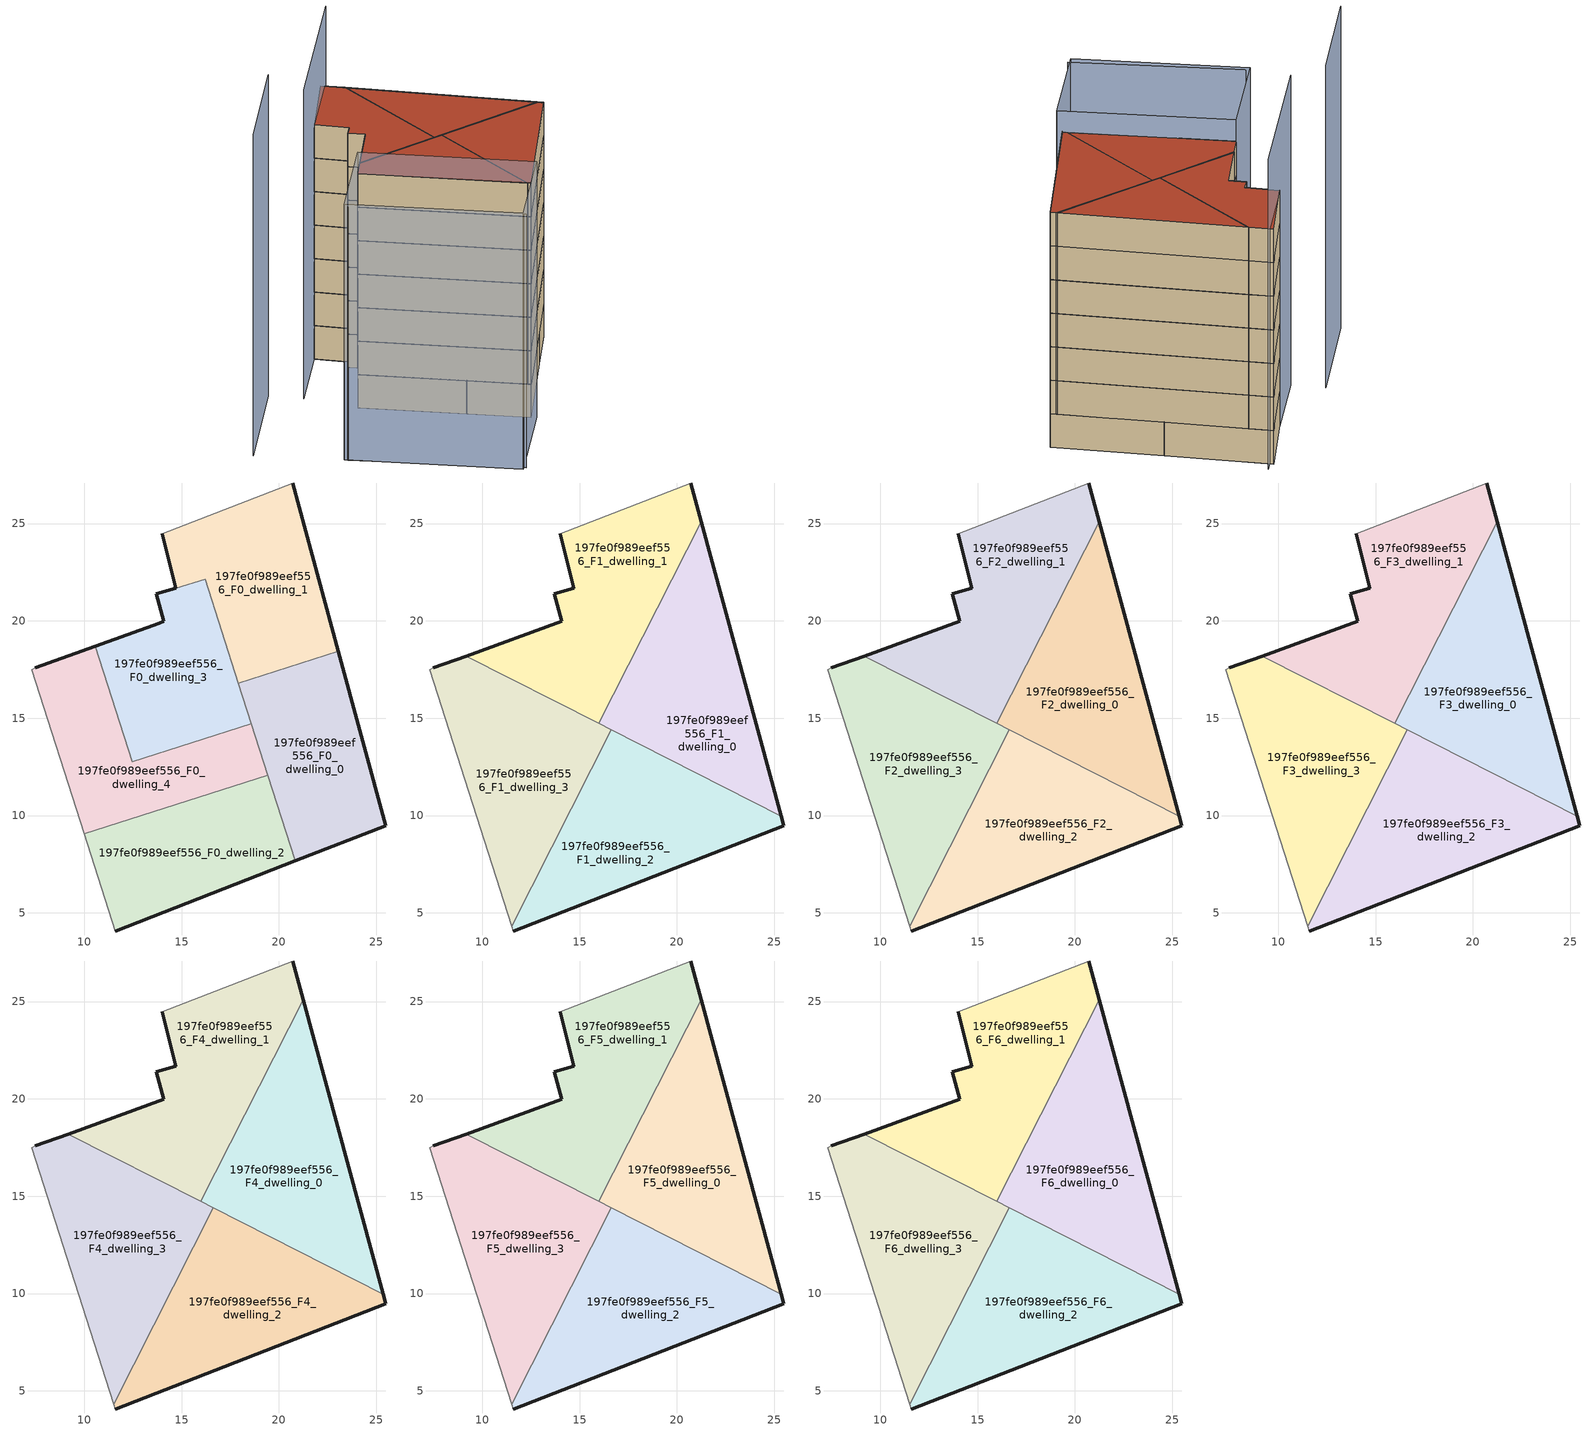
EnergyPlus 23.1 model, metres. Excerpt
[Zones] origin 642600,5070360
197fe0f989eef556_F0_dwelling_0
 floor ground (EU_floor_Construction): 25.5,9.47 23.05,18.45 17.92,16.8 20.85,7.66 z0
 wall outside (EU_wall_Construction): 23.05,18.45 25.5,9.47 20.85,7.66 z0:3
 wall to 197fe0f989eef556_F0_dwelling_1 (EU_wall_Construction): 17.92,16.8 23.05,18.45 z0:3
 wall to 197fe0f989eef556_F0_dwelling_2 (EU_wall_Construction): 20.85,7.66 19.43,12.08 z0:3
 wall to 197fe0f989eef556_F0_dwelling_4 (EU_wall_Construction): 19.43,12.08 18.59,14.72 z0:3
 wall to 197fe0f989eef556_F0_dwelling_3 (EU_wall_Construction): 18.59,14.72 17.92,16.8 z0:3
197fe0f989eef556_F0_dwelling_1
 floor ground (EU_floor_Construction): 23.05,18.45 20.7,27.08 13.99,24.48 14.69,21.68 16.21,22.13 17.92,16.8 z0
 wall outside (EU_wall_Construction): 14.69,21.68 13.99,24.48 / 20.7,27.08 23.05,18.45 z0:3
 wall to 197fe0f989eef556_F0_dwelling_3 (EU_wall_Construction): 17.92,16.8 16.21,22.13 14.69,21.68 z0:3
 wall adiabatic (EU_wall_Construction): 13.99,24.48 20.7,27.08 z0:3
197fe0f989eef556_F0_dwelling_2
 floor ground (EU_floor_Construction): 20.85,7.66 19.43,12.08 9.99,9.05 11.59,4.07 z0
 wall outside (EU_wall_Construction): 20.85,7.66 11.59,4.07 z0:3
 wall adiabatic (EU_wall_Construction): 11.59,4.07 9.99,9.05 z0:3
 wall to 197fe0f989eef556_F0_dwelling_4 (EU_wall_Construction): 9.99,9.05 19.43,12.08 z0:3
197fe0f989eef556_F0_dwelling_3
 floor ground (EU_floor_Construction): 18.59,14.72 16.21,22.13 13.69,21.38 14.09,19.98 13.84,19.89 10.55,18.69 12.46,12.76 z0
 wall outside (EU_wall_Construction): 10.55,18.69 13.84,19.89 14.09,19.98 13.69,21.38 14.69,21.68 z0:3
 wall to 197fe0f989eef556_F0_dwelling_4 (EU_wall_Construction): 18.59,14.72 12.46,12.76 10.55,18.69 z0:3
 ceiling adiabatic (EU_roof_Construction): 16.63,14.4 16.44,14.03 12.46,12.76 11.02,17.25 z3
197fe0f989eef556_F0_dwelling_4
 floor ground (EU_floor_Construction): 19.43,12.08 18.59,14.72 12.46,12.76 10.55,18.69 7.49,17.58 7.29,17.48 9.99,9.05 z0
 wall outside (EU_wall_Construction): 7.49,17.58 10.55,18.69 z0:3
 wall adiabatic (EU_wall_Construction): 9.99,9.05 7.29,17.48 7.49,17.58 z0:3
197fe0f989eef556_F1_dwelling_0
 floor to 197fe0f989eef556_F0_dwelling_0 (EU_floor_Construction): 25.36,9.97 23.05,18.45 17.92,16.8 19.09,13.15 z3
 floor to 197fe0f989eef556_F0_dwelling_1 (EU_floor_Construction): 23.05,18.45 21.24,25.1 17.57,17.88 17.92,16.8 z3
 floor to 197fe0f989eef556_F0_dwelling_3 (EU_floor_Construction): 18.59,14.72 17.57,17.88 15.98,14.73 17,14.21 z3
 floor to 197fe0f989eef556_F0_dwelling_4 (EU_floor_Construction): 19.09,13.15 18.59,14.72 17,14.21 z3
 wall outside (EU_wall_Construction): 21.24,25.1 25.36,9.97 z3:6
 wall to 197fe0f989eef556_F1_dwelling_1 (EU_wall_Construction): 15.98,14.73 21.24,25.1 z3:6
 wall to 197fe0f989eef556_F1_dwelling_2 (EU_wall_Construction): 25.36,9.97 16.63,14.4 z3:6
 wall to 197fe0f989eef556_F1_dwelling_3 (EU_wall_Construction): 16.63,14.4 15.98,14.73 z3:6
197fe0f989eef556_F1_dwelling_1
 floor to 197fe0f989eef556_F0_dwelling_1 (EU_floor_Construction): 17.57,17.88 21.24,25.1 20.7,27.08 13.99,24.48 14.69,21.68 16.21,22.13 z3
 floor to 197fe0f989eef556_F0_dwelling_3 (EU_floor_Construction): 15.98,14.73 17.57,17.88 16.21,22.13 13.69,21.38 14.09,19.98 10.55,18.69 11.02,17.25 z3
 floor to 197fe0f989eef556_F0_dwelling_4 (EU_floor_Construction): 11.02,17.25 10.55,18.69 9.17,18.19 z3
 wall outside (EU_wall_Construction): 20.7,27.08 21.24,25.1 / 9.17,18.19 14.09,19.98 13.69,21.38 14.69,21.68 13.99,24.48 z3:6
 wall adiabatic (EU_wall_Construction): 13.99,24.48 20.7,27.08 z3:6
 wall to 197fe0f989eef556_F1_dwelling_3 (EU_wall_Construction): 15.98,14.73 9.17,18.19 z3:6
197fe0f989eef556_F1_dwelling_2
 floor to 197fe0f989eef556_F0_dwelling_2 (EU_floor_Construction): 20.85,7.66 19.43,12.08 14.67,10.55 11.51,4.32 11.59,4.07 z3
 floor to 197fe0f989eef556_F0_dwelling_0 (EU_floor_Construction): 25.5,9.47 25.36,9.97 19.09,13.15 20.85,7.66 z3
 floor to 197fe0f989eef556_F0_dwelling_4 (EU_floor_Construction): 19.43,12.08 19.09,13.15 17,14.21 16.44,14.03 14.67,10.55 z3
 floor to 197fe0f989eef556_F0_dwelling_3 (EU_floor_Construction): 17,14.21 16.63,14.4 16.44,14.03 z3
 wall outside (EU_wall_Construction): 25.36,9.97 25.5,9.47 11.59,4.07 z3:6
 wall adiabatic (EU_wall_Construction): 11.59,4.07 11.51,4.32 z3:6
 wall to 197fe0f989eef556_F1_dwelling_3 (EU_wall_Construction): 11.51,4.32 16.63,14.4 z3:6
197fe0f989eef556_F1_dwelling_3
 floor to 197fe0f989eef556_F0_dwelling_3 (EU_floor_Construction): 16.44,14.03 16.63,14.4 11.02,17.25 12.46,12.76 z3
 floor to 197fe0f989eef556_F0_dwelling_4 (EU_floor_Construction): 14.67,10.55 16.44,14.03 12.46,12.76 11.02,17.25 9.17,18.19 7.49,17.58 7.29,17.48 9.99,9.05 z3
 floor to 197fe0f989eef556_F0_dwelling_2 (EU_floor_Construction): 11.51,4.32 14.67,10.55 9.99,9.05 z3
 wall outside (EU_wall_Construction): 7.49,17.58 9.17,18.19 z3:6
 wall adiabatic (EU_wall_Construction): 11.51,4.32 7.29,17.48 7.49,17.58 z3:6
197fe0f989eef556_F2_dwelling_0
 floor to 197fe0f989eef556_F1_dwelling_0 (EU_floor_Construction): 25.36,9.97 21.24,25.1 15.98,14.73 z6
 wall outside (EU_wall_Construction): 21.24,25.1 25.36,9.97 z6:9
 wall to 197fe0f989eef556_F2_dwelling_1 (EU_wall_Construction): 15.98,14.73 21.24,25.1 z6:9
 wall to 197fe0f989eef556_F2_dwelling_2 (EU_wall_Construction): 25.36,9.97 16.63,14.4 z6:9
 wall to 197fe0f989eef556_F2_dwelling_3 (EU_wall_Construction): 16.63,14.4 15.98,14.73 z6:9
197fe0f989eef556_F2_dwelling_1
 floor to 197fe0f989eef556_F1_dwelling_1 (EU_floor_Construction): 15.98,14.73 21.24,25.1 20.7,27.08 13.99,24.48 14.69,21.68 13.69,21.38 14.09,19.98 9.17,18.19 z6
 wall outside (EU_wall_Construction): 20.7,27.08 21.24,25.1 / 9.17,18.19 14.09,19.98 13.69,21.38 14.69,21.68 13.99,24.48 z6:9
 wall adiabatic (EU_wall_Construction): 13.99,24.48 20.7,27.08 z6:9
 wall to 197fe0f989eef556_F2_dwelling_3 (EU_wall_Construction): 15.98,14.73 9.17,18.19 z6:9
197fe0f989eef556_F2_dwelling_2
 floor to 197fe0f989eef556_F1_dwelling_2 (EU_floor_Construction): 25.5,9.47 25.36,9.97 16.63,14.4 11.51,4.32 11.59,4.07 z6
 wall outside (EU_wall_Construction): 25.36,9.97 25.5,9.47 11.59,4.07 z6:9
 wall adiabatic (EU_wall_Construction): 11.59,4.07 11.51,4.32 z6:9
 wall to 197fe0f989eef556_F2_dwelling_3 (EU_wall_Construction): 11.51,4.32 16.63,14.4 z6:9
197fe0f989eef556_F2_dwelling_3
 floor to 197fe0f989eef556_F1_dwelling_3 (EU_floor_Construction): 11.51,4.32 16.63,14.4 9.17,18.19 7.49,17.58 7.29,17.48 z6
 wall outside (EU_wall_Construction): 7.49,17.58 9.17,18.19 z6:9
 wall adiabatic (EU_wall_Construction): 11.51,4.32 7.29,17.48 7.49,17.58 z6:9
197fe0f989eef556_F3_dwelling_0
 floor to 197fe0f989eef556_F2_dwelling_0 (EU_floor_Construction): 25.36,9.97 21.24,25.1 15.98,14.73 z9
 wall outside (EU_wall_Construction): 21.24,25.1 25.36,9.97 z9:12
 wall to 197fe0f989eef556_F3_dwelling_1 (EU_wall_Construction): 15.98,14.73 21.24,25.1 z9:12
 wall to 197fe0f989eef556_F3_dwelling_2 (EU_wall_Construction): 25.36,9.97 16.63,14.4 z9:12
 wall to 197fe0f989eef556_F3_dwelling_3 (EU_wall_Construction): 16.63,14.4 15.98,14.73 z9:12
197fe0f989eef556_F3_dwelling_1
 floor to 197fe0f989eef556_F2_dwelling_1 (EU_floor_Construction): 15.98,14.73 21.24,25.1 20.7,27.08 13.99,24.48 14.69,21.68 13.69,21.38 14.09,19.98 9.17,18.19 z9
 wall outside (EU_wall_Construction): 20.7,27.08 21.24,25.1 / 9.17,18.19 14.09,19.98 13.69,21.38 14.69,21.68 13.99,24.48 z9:12
 wall adiabatic (EU_wall_Construction): 13.99,24.48 20.7,27.08 z9:12
 wall to 197fe0f989eef556_F3_dwelling_3 (EU_wall_Construction): 15.98,14.73 9.17,18.19 z9:12
197fe0f989eef556_F3_dwelling_2
 floor to 197fe0f989eef556_F2_dwelling_2 (EU_floor_Construction): 25.5,9.47 25.36,9.97 16.63,14.4 11.51,4.32 11.59,4.07 z9
 wall outside (EU_wall_Construction): 25.36,9.97 25.5,9.47 11.59,4.07 z9:12
 wall adiabatic (EU_wall_Construction): 11.59,4.07 11.51,4.32 z9:12
 wall to 197fe0f989eef556_F3_dwelling_3 (EU_wall_Construction): 11.51,4.32 16.63,14.4 z9:12
197fe0f989eef556_F3_dwelling_3
 floor to 197fe0f989eef556_F2_dwelling_3 (EU_floor_Construction): 11.51,4.32 16.63,14.4 9.17,18.19 7.49,17.58 7.29,17.48 z9
 wall outside (EU_wall_Construction): 7.49,17.58 9.17,18.19 z9:12
 wall adiabatic (EU_wall_Construction): 11.51,4.32 7.29,17.48 7.49,17.58 z9:12
197fe0f989eef556_F4_dwelling_0
 floor to 197fe0f989eef556_F3_dwelling_0 (EU_floor_Construction): 25.36,9.97 21.24,25.1 15.98,14.73 z12
 wall outside (EU_wall_Construction): 21.24,25.1 25.36,9.97 z12:15
 wall to 197fe0f989eef556_F4_dwelling_1 (EU_wall_Construction): 15.98,14.73 21.24,25.1 z12:15
 wall to 197fe0f989eef556_F4_dwelling_2 (EU_wall_Construction): 25.36,9.97 16.63,14.4 z12:15
 wall to 197fe0f989eef556_F4_dwelling_3 (EU_wall_Construction): 16.63,14.4 15.98,14.73 z12:15
197fe0f989eef556_F4_dwelling_1
 floor to 197fe0f989eef556_F3_dwelling_1 (EU_floor_Construction): 15.98,14.73 21.24,25.1 20.7,27.08 13.99,24.48 14.69,21.68 13.69,21.38 14.09,19.98 9.17,18.19 z12
 wall outside (EU_wall_Construction): 20.7,27.08 21.24,25.1 / 9.17,18.19 14.09,19.98 13.69,21.38 14.69,21.68 13.99,24.48 z12:15
 wall adiabatic (EU_wall_Construction): 13.99,24.48 20.7,27.08 z12:15
 wall to 197fe0f989eef556_F4_dwelling_3 (EU_wall_Construction): 15.98,14.73 9.17,18.19 z12:15
197fe0f989eef556_F4_dwelling_2
 floor to 197fe0f989eef556_F3_dwelling_2 (EU_floor_Construction): 25.5,9.47 25.36,9.97 16.63,14.4 11.51,4.32 11.59,4.07 z12
 wall outside (EU_wall_Construction): 25.36,9.97 25.5,9.47 11.59,4.07 z12:15
 wall adiabatic (EU_wall_Construction): 11.59,4.07 11.51,4.32 z12:15
 wall to 197fe0f989eef556_F4_dwelling_3 (EU_wall_Construction): 11.51,4.32 16.63,14.4 z12:15
197fe0f989eef556_F4_dwelling_3
 floor to 197fe0f989eef556_F3_dwelling_3 (EU_floor_Construction): 11.51,4.32 16.63,14.4 9.17,18.19 7.49,17.58 7.29,17.48 z12
 wall outside (EU_wall_Construction): 7.49,17.58 9.17,18.19 z12:15
 wall adiabatic (EU_wall_Construction): 11.51,4.32 7.29,17.48 7.49,17.58 z12:15
197fe0f989eef556_F5_dwelling_0
 floor to 197fe0f989eef556_F4_dwelling_0 (EU_floor_Construction): 25.36,9.97 21.24,25.1 15.98,14.73 z15
 wall outside (EU_wall_Construction): 21.24,25.1 25.36,9.97 z15:18
 wall to 197fe0f989eef556_F5_dwelling_1 (EU_wall_Construction): 15.98,14.73 21.24,25.1 z15:18
 wall to 197fe0f989eef556_F5_dwelling_2 (EU_wall_Construction): 25.36,9.97 16.63,14.4 z15:18
 wall to 197fe0f989eef556_F5_dwelling_3 (EU_wall_Construction): 16.63,14.4 15.98,14.73 z15:18
197fe0f989eef556_F5_dwelling_1
 floor to 197fe0f989eef556_F4_dwelling_1 (EU_floor_Construction): 15.98,14.73 21.24,25.1 20.7,27.08 13.99,24.48 14.69,21.68 13.69,21.38 14.09,19.98 9.17,18.19 z15
 wall outside (EU_wall_Construction): 20.7,27.08 21.24,25.1 / 9.17,18.19 14.09,19.98 13.69,21.38 14.69,21.68 13.99,24.48 z15:18
 wall adiabatic (EU_wall_Construction): 13.99,24.48 20.7,27.08 z15:18
 wall to 197fe0f989eef556_F5_dwelling_3 (EU_wall_Construction): 15.98,14.73 9.17,18.19 z15:18
197fe0f989eef556_F5_dwelling_2
 floor to 197fe0f989eef556_F4_dwelling_2 (EU_floor_Construction): 25.5,9.47 25.36,9.97 16.63,14.4 11.51,4.32 11.59,4.07 z15
 wall outside (EU_wall_Construction): 25.36,9.97 25.5,9.47 11.59,4.07 z15:18
 wall adiabatic (EU_wall_Construction): 11.59,4.07 11.51,4.32 z15:18
 wall to 197fe0f989eef556_F5_dwelling_3 (EU_wall_Construction): 11.51,4.32 16.63,14.4 z15:18
197fe0f989eef556_F5_dwelling_3
 floor to 197fe0f989eef556_F4_dwelling_3 (EU_floor_Construction): 11.51,4.32 16.63,14.4 9.17,18.19 7.49,17.58 7.29,17.48 z15
 wall outside (EU_wall_Construction): 7.49,17.58 9.17,18.19 z15:18
 wall adiabatic (EU_wall_Construction): 11.51,4.32 7.29,17.48 7.49,17.58 z15:18
197fe0f989eef556_F6_dwelling_0
 floor to 197fe0f989eef556_F5_dwelling_0 (EU_floor_Construction): 25.36,9.97 21.24,25.1 15.98,14.73 z18
 wall outside (EU_wall_Construction): 21.24,25.1 25.36,9.97 z18:21
 wall to 197fe0f989eef556_F6_dwelling_1 (EU_wall_Construction): 15.98,14.73 21.24,25.1 z18:21
 wall to 197fe0f989eef556_F6_dwelling_2 (EU_wall_Construction): 25.36,9.97 16.63,14.4 z18:21
 wall to 197fe0f989eef556_F6_dwelling_3 (EU_wall_Construction): 16.63,14.4 15.98,14.73 z18:21
 roof outside (EU_roof_Construction): 21.24,25.1 25.36,9.97 15.98,14.73 z21
197fe0f989eef556_F6_dwelling_1
 floor to 197fe0f989eef556_F5_dwelling_1 (EU_floor_Construction): 15.98,14.73 21.24,25.1 20.7,27.08 13.99,24.48 14.69,21.68 13.69,21.38 14.09,19.98 9.17,18.19 z18
 wall outside (EU_wall_Construction): 20.7,27.08 21.24,25.1 / 9.17,18.19 14.09,19.98 13.69,21.38 14.69,21.68 13.99,24.48 z18:21
 wall adiabatic (EU_wall_Construction): 13.99,24.48 20.7,27.08 z18:21
 wall to 197fe0f989eef556_F6_dwelling_3 (EU_wall_Construction): 15.98,14.73 9.17,18.19 z18:21
 roof outside (EU_roof_Construction): 20.7,27.08 21.24,25.1 15.98,14.73 9.17,18.19 14.09,19.98 13.69,21.38 14.69,21.68 13.99,24.48 z21
197fe0f989eef556_F6_dwelling_2
 floor to 197fe0f989eef556_F5_dwelling_2 (EU_floor_Construction): 25.5,9.47 25.36,9.97 16.63,14.4 11.51,4.32 11.59,4.07 z18
 wall outside (EU_wall_Construction): 25.36,9.97 25.5,9.47 11.59,4.07 z18:21
 wall adiabatic (EU_wall_Construction): 11.59,4.07 11.51,4.32 z18:21
 wall to 197fe0f989eef556_F6_dwelling_3 (EU_wall_Construction): 11.51,4.32 16.63,14.4 z18:21
 roof outside (EU_roof_Construction): 25.36,9.97 25.5,9.47 11.59,4.07 11.51,4.32 16.63,14.4 z21
197fe0f989eef556_F6_dwelling_3
 floor to 197fe0f989eef556_F5_dwelling_3 (EU_floor_Construction): 11.51,4.32 16.63,14.4 9.17,18.19 7.49,17.58 7.29,17.48 z18
 wall outside (EU_wall_Construction): 7.49,17.58 9.17,18.19 z18:21
 wall adiabatic (EU_wall_Construction): 11.51,4.32 7.29,17.48 7.49,17.58 z18:21
 roof outside (EU_roof_Construction): 16.63,14.4 11.51,4.32 7.29,17.48 7.49,17.58 9.17,18.19 z21
shading: -1.72,14.18 3.06,0.55 z0:22.7; 2.78,0.67 -1.81,14.45 / -1.81,14.45 7.29,17.48 / 7.29,17.48 11.88,3.7 / 11.88,3.7 2.78,0.67 z0:22.9; 6.18,24.92 -4.22,21.38 z0:28.8; 21.68,27.04 7,22.15 z0:27.7
[Building]
EU S2 Campaign: North Axis=0; Terrain=City; Solar Distribution=FullExterior
[Site:Location]
Lyon-Bron: Latitude=45.75; Longitude=5; Time Zone=1; Elevation=198
[SizingPeriod:WeatherFileDays]
AnnualSizingPeriod: Begin Month=1; Begin Day of Month=1; End Month=12; End Day of Month=31; Day of Week for Start Day=Monday; Use Weather File Daylight Saving Period=No; Use Weather File Rain and Snow Indicators=No
[MATERIAL]
EU_InternalMass_Material: Roughness=MediumRough; Thickness=0.1; Conductivity=1; Density=1800; Specific Heat=900; Thermal Absorptance=0.9; Solar Absorptance=0.7; Visible Absorptance=0.7
[MATERIAL:NOMASS] Roughness=MediumRough; Thermal Absorptance=0.9; Solar Absorptance=0.7; Visible Absorptance=0.7
Name | Thermal Resistance
EU_wall_NoMass | 0.776494
EU_roof_NoMass | 0.486893
EU_floor_NoMass | 0.421597
[CONSTRUCTION]
EU_wall_Construction: EU_wall_NoMass
EU_roof_Construction: EU_roof_NoMass
EU_floor_Construction: EU_floor_NoMass
EU_InternalMass_Construction: EU_InternalMass_Material
[ZONE] Type=1; Multiplier=1; Ceiling Height=autocalculate; Floor Area=autocalculate; Part of Total Floor Area=Yes
Name | Volume
197fe0f989eef556_F0_dwelling_0 | 146.872
197fe0f989eef556_F1_dwelling_0; 197fe0f989eef556_F2_dwelling_0; 197fe0f989eef556_F3_dwelling_0; 197fe0f989eef556_F4_dwelling_0; 197fe0f989eef556_F5_dwelling_0; 197fe0f989eef556_F6_dwelling_0 | 183.584
197fe0f989eef556_F0_dwelling_1 | 159.989
197fe0f989eef556_F1_dwelling_1; 197fe0f989eef556_F2_dwelling_1; 197fe0f989eef556_F3_dwelling_1; 197fe0f989eef556_F4_dwelling_1; 197fe0f989eef556_F5_dwelling_1; 197fe0f989eef556_F6_dwelling_1 | 183.571
197fe0f989eef556_F0_dwelling_2; 197fe0f989eef556_F0_dwelling_4 | 146.865
197fe0f989eef556_F1_dwelling_2; 197fe0f989eef556_F2_dwelling_2; 197fe0f989eef556_F3_dwelling_2; 197fe0f989eef556_F4_dwelling_2; 197fe0f989eef556_F5_dwelling_2; 197fe0f989eef556_F6_dwelling_2 | 183.598
197fe0f989eef556_F0_dwelling_3 | 133.753
197fe0f989eef556_F1_dwelling_3; 197fe0f989eef556_F2_dwelling_3; 197fe0f989eef556_F3_dwelling_3; 197fe0f989eef556_F4_dwelling_3; 197fe0f989eef556_F5_dwelling_3; 197fe0f989eef556_F6_dwelling_3 | 183.59
[INTERNALMASS] Construction=EU_InternalMass_Construction
Name | Zone or ZoneList | Surface Area
197fe0f989eef556_F0_dwelling_0_EU_InternalMass | 197fe0f989eef556_F0_dwelling_0 | 48.9583
197fe0f989eef556_F0_dwelling_1_EU_InternalMass | 197fe0f989eef556_F0_dwelling_1 | 53.3279
197fe0f989eef556_F0_dwelling_2_EU_InternalMass | 197fe0f989eef556_F0_dwelling_2 | 48.9552
197fe0f989eef556_F0_dwelling_3_EU_InternalMass | 197fe0f989eef556_F0_dwelling_3 | 44.5857
197fe0f989eef556_F0_dwelling_4_EU_InternalMass | 197fe0f989eef556_F0_dwelling_4 | 48.955
197fe0f989eef556_F1_dwelling_0_EU_InternalMass | 197fe0f989eef556_F1_dwelling_0 | 61.1949
197fe0f989eef556_F1_dwelling_1_EU_InternalMass | 197fe0f989eef556_F1_dwelling_1 | 61.1907
197fe0f989eef556_F1_dwelling_2_EU_InternalMass | 197fe0f989eef556_F1_dwelling_2 | 61.1996
197fe0f989eef556_F1_dwelling_3_EU_InternalMass | 197fe0f989eef556_F1_dwelling_3 | 61.1962
197fe0f989eef556_F2_dwelling_0_EU_InternalMass | 197fe0f989eef556_F2_dwelling_0 | 61.1949
197fe0f989eef556_F2_dwelling_1_EU_InternalMass | 197fe0f989eef556_F2_dwelling_1 | 61.1907
197fe0f989eef556_F2_dwelling_2_EU_InternalMass | 197fe0f989eef556_F2_dwelling_2 | 61.1996
197fe0f989eef556_F2_dwelling_3_EU_InternalMass | 197fe0f989eef556_F2_dwelling_3 | 61.1962
197fe0f989eef556_F3_dwelling_0_EU_InternalMass | 197fe0f989eef556_F3_dwelling_0 | 61.1949
197fe0f989eef556_F3_dwelling_1_EU_InternalMass | 197fe0f989eef556_F3_dwelling_1 | 61.1907
197fe0f989eef556_F3_dwelling_2_EU_InternalMass | 197fe0f989eef556_F3_dwelling_2 | 61.1996
197fe0f989eef556_F3_dwelling_3_EU_InternalMass | 197fe0f989eef556_F3_dwelling_3 | 61.1962
197fe0f989eef556_F4_dwelling_0_EU_InternalMass | 197fe0f989eef556_F4_dwelling_0 | 61.1949
197fe0f989eef556_F4_dwelling_1_EU_InternalMass | 197fe0f989eef556_F4_dwelling_1 | 61.1907
197fe0f989eef556_F4_dwelling_2_EU_InternalMass | 197fe0f989eef556_F4_dwelling_2 | 61.1996
197fe0f989eef556_F4_dwelling_3_EU_InternalMass | 197fe0f989eef556_F4_dwelling_3 | 61.1962
197fe0f989eef556_F5_dwelling_0_EU_InternalMass | 197fe0f989eef556_F5_dwelling_0 | 61.1949
197fe0f989eef556_F5_dwelling_1_EU_InternalMass | 197fe0f989eef556_F5_dwelling_1 | 61.1907
197fe0f989eef556_F5_dwelling_2_EU_InternalMass | 197fe0f989eef556_F5_dwelling_2 | 61.1996
197fe0f989eef556_F5_dwelling_3_EU_InternalMass | 197fe0f989eef556_F5_dwelling_3 | 61.1962
197fe0f989eef556_F6_dwelling_0_EU_InternalMass | 197fe0f989eef556_F6_dwelling_0 | 61.1949
197fe0f989eef556_F6_dwelling_1_EU_InternalMass | 197fe0f989eef556_F6_dwelling_1 | 61.1907
197fe0f989eef556_F6_dwelling_2_EU_InternalMass | 197fe0f989eef556_F6_dwelling_2 | 61.1996
197fe0f989eef556_F6_dwelling_3_EU_InternalMass | 197fe0f989eef556_F6_dwelling_3 | 61.1962
[OTHEREQUIPMENT] Fuel Type=Electricity; Design Level Calculation Method=Watts/Area; Power per Zone Floor Area=1; Fraction Latent=0; Fraction Radiant=0; Fraction Lost=0; Carbon Dioxide Generation Rate=0; EndUse Subcategory=EU_Step8_InternalGains
Name | Zone or ZoneList or Space or SpaceList | Schedule
EU_Step8_InternalGain_197fe0f989eef556_F0_dwelling_0_f000 | 197fe0f989eef556_F0_dwelling_0 | EU_Step8_GainSchedule_197fe0f989eef556_F0_dwelling_0_f000
EU_Step8_InternalGain_197fe0f989eef556_F0_dwelling_1_f000 | 197fe0f989eef556_F0_dwelling_1 | EU_Step8_GainSchedule_197fe0f989eef556_F0_dwelling_1_f000
EU_Step8_InternalGain_197fe0f989eef556_F0_dwelling_2_f000 | 197fe0f989eef556_F0_dwelling_2 | EU_Step8_GainSchedule_197fe0f989eef556_F0_dwelling_2_f000
EU_Step8_InternalGain_197fe0f989eef556_F0_dwelling_3_f000 | 197fe0f989eef556_F0_dwelling_3 | EU_Step8_GainSchedule_197fe0f989eef556_F0_dwelling_3_f000
EU_Step8_InternalGain_197fe0f989eef556_F0_dwelling_4_f000 | 197fe0f989eef556_F0_dwelling_4 | EU_Step8_GainSchedule_197fe0f989eef556_F0_dwelling_4_f000
EU_Step8_InternalGain_197fe0f989eef556_F1_dwelling_0_f000 | 197fe0f989eef556_F1_dwelling_0 | EU_Step8_GainSchedule_197fe0f989eef556_F1_dwelling_0_f000
EU_Step8_InternalGain_197fe0f989eef556_F1_dwelling_1_f000 | 197fe0f989eef556_F1_dwelling_1 | EU_Step8_GainSchedule_197fe0f989eef556_F1_dwelling_1_f000
EU_Step8_InternalGain_197fe0f989eef556_F1_dwelling_2_f000 | 197fe0f989eef556_F1_dwelling_2 | EU_Step8_GainSchedule_197fe0f989eef556_F1_dwelling_2_f000
EU_Step8_InternalGain_197fe0f989eef556_F1_dwelling_3_f000 | 197fe0f989eef556_F1_dwelling_3 | EU_Step8_GainSchedule_197fe0f989eef556_F1_dwelling_3_f000
EU_Step8_InternalGain_197fe0f989eef556_F2_dwelling_0_f000 | 197fe0f989eef556_F2_dwelling_0 | EU_Step8_GainSchedule_197fe0f989eef556_F2_dwelling_0_f000
EU_Step8_InternalGain_197fe0f989eef556_F2_dwelling_1_f000 | 197fe0f989eef556_F2_dwelling_1 | EU_Step8_GainSchedule_197fe0f989eef556_F2_dwelling_1_f000
EU_Step8_InternalGain_197fe0f989eef556_F2_dwelling_2_f000 | 197fe0f989eef556_F2_dwelling_2 | EU_Step8_GainSchedule_197fe0f989eef556_F2_dwelling_2_f000
EU_Step8_InternalGain_197fe0f989eef556_F2_dwelling_3_f000 | 197fe0f989eef556_F2_dwelling_3 | EU_Step8_GainSchedule_197fe0f989eef556_F2_dwelling_3_f000
EU_Step8_InternalGain_197fe0f989eef556_F3_dwelling_0_f000 | 197fe0f989eef556_F3_dwelling_0 | EU_Step8_GainSchedule_197fe0f989eef556_F3_dwelling_0_f000
EU_Step8_InternalGain_197fe0f989eef556_F3_dwelling_1_f000 | 197fe0f989eef556_F3_dwelling_1 | EU_Step8_GainSchedule_197fe0f989eef556_F3_dwelling_1_f000
EU_Step8_InternalGain_197fe0f989eef556_F3_dwelling_2_f000 | 197fe0f989eef556_F3_dwelling_2 | EU_Step8_GainSchedule_197fe0f989eef556_F3_dwelling_2_f000
EU_Step8_InternalGain_197fe0f989eef556_F3_dwelling_3_f000 | 197fe0f989eef556_F3_dwelling_3 | EU_Step8_GainSchedule_197fe0f989eef556_F3_dwelling_3_f000
EU_Step8_InternalGain_197fe0f989eef556_F4_dwelling_0_f000 | 197fe0f989eef556_F4_dwelling_0 | EU_Step8_GainSchedule_197fe0f989eef556_F4_dwelling_0_f000
EU_Step8_InternalGain_197fe0f989eef556_F4_dwelling_1_f000 | 197fe0f989eef556_F4_dwelling_1 | EU_Step8_GainSchedule_197fe0f989eef556_F4_dwelling_1_f000
EU_Step8_InternalGain_197fe0f989eef556_F4_dwelling_2_f000 | 197fe0f989eef556_F4_dwelling_2 | EU_Step8_GainSchedule_197fe0f989eef556_F4_dwelling_2_f000
EU_Step8_InternalGain_197fe0f989eef556_F4_dwelling_3_f000 | 197fe0f989eef556_F4_dwelling_3 | EU_Step8_GainSchedule_197fe0f989eef556_F4_dwelling_3_f000
EU_Step8_InternalGain_197fe0f989eef556_F5_dwelling_0_f000 | 197fe0f989eef556_F5_dwelling_0 | EU_Step8_GainSchedule_197fe0f989eef556_F5_dwelling_0_f000
EU_Step8_InternalGain_197fe0f989eef556_F5_dwelling_1_f000 | 197fe0f989eef556_F5_dwelling_1 | EU_Step8_GainSchedule_197fe0f989eef556_F5_dwelling_1_f000
EU_Step8_InternalGain_197fe0f989eef556_F5_dwelling_2_f000 | 197fe0f989eef556_F5_dwelling_2 | EU_Step8_GainSchedule_197fe0f989eef556_F5_dwelling_2_f000
EU_Step8_InternalGain_197fe0f989eef556_F5_dwelling_3_f000 | 197fe0f989eef556_F5_dwelling_3 | EU_Step8_GainSchedule_197fe0f989eef556_F5_dwelling_3_f000
EU_Step8_InternalGain_197fe0f989eef556_F6_dwelling_0_f000 | 197fe0f989eef556_F6_dwelling_0 | EU_Step8_GainSchedule_197fe0f989eef556_F6_dwelling_0_f000
EU_Step8_InternalGain_197fe0f989eef556_F6_dwelling_1_f000 | 197fe0f989eef556_F6_dwelling_1 | EU_Step8_GainSchedule_197fe0f989eef556_F6_dwelling_1_f000
EU_Step8_InternalGain_197fe0f989eef556_F6_dwelling_2_f000 | 197fe0f989eef556_F6_dwelling_2 | EU_Step8_GainSchedule_197fe0f989eef556_F6_dwelling_2_f000
EU_Step8_InternalGain_197fe0f989eef556_F6_dwelling_3_f000 | 197fe0f989eef556_F6_dwelling_3 | EU_Step8_GainSchedule_197fe0f989eef556_F6_dwelling_3_f000
[ZONEVENTILATION:DESIGNFLOWRATE] Schedule=EU_AlwaysOn; Design Flow Rate Calculation Method=AirChanges/Hour; Air Changes per Hour=0.693814; Ventilation Type=Natural; Fan Pressure Rise=0; Fan Total Efficiency=1; Constant Term Coefficient=1; Temperature Term Coefficient=0; Velocity Term Coefficient=0; Velocity Squared Term Coefficient=0; Minimum Indoor Temperature=-100; Maximum Indoor Temperature=100; Delta Temperature=-100; Minimum Outdoor Temperature=-100; Maximum Outdoor Temperature=100; Maximum Wind Speed=40
Name | Zone or ZoneList or Space or SpaceList
EU_ConstantAir_197fe0f989eef556_F0_dwelling_0 | 197fe0f989eef556_F0_dwelling_0
EU_ConstantAir_197fe0f989eef556_F0_dwelling_1 | 197fe0f989eef556_F0_dwelling_1
EU_ConstantAir_197fe0f989eef556_F0_dwelling_2 | 197fe0f989eef556_F0_dwelling_2
EU_ConstantAir_197fe0f989eef556_F0_dwelling_3 | 197fe0f989eef556_F0_dwelling_3
EU_ConstantAir_197fe0f989eef556_F0_dwelling_4 | 197fe0f989eef556_F0_dwelling_4
EU_ConstantAir_197fe0f989eef556_F1_dwelling_0 | 197fe0f989eef556_F1_dwelling_0
EU_ConstantAir_197fe0f989eef556_F1_dwelling_1 | 197fe0f989eef556_F1_dwelling_1
EU_ConstantAir_197fe0f989eef556_F1_dwelling_2 | 197fe0f989eef556_F1_dwelling_2
EU_ConstantAir_197fe0f989eef556_F1_dwelling_3 | 197fe0f989eef556_F1_dwelling_3
EU_ConstantAir_197fe0f989eef556_F2_dwelling_0 | 197fe0f989eef556_F2_dwelling_0
EU_ConstantAir_197fe0f989eef556_F2_dwelling_1 | 197fe0f989eef556_F2_dwelling_1
EU_ConstantAir_197fe0f989eef556_F2_dwelling_2 | 197fe0f989eef556_F2_dwelling_2
EU_ConstantAir_197fe0f989eef556_F2_dwelling_3 | 197fe0f989eef556_F2_dwelling_3
EU_ConstantAir_197fe0f989eef556_F3_dwelling_0 | 197fe0f989eef556_F3_dwelling_0
EU_ConstantAir_197fe0f989eef556_F3_dwelling_1 | 197fe0f989eef556_F3_dwelling_1
EU_ConstantAir_197fe0f989eef556_F3_dwelling_2 | 197fe0f989eef556_F3_dwelling_2
EU_ConstantAir_197fe0f989eef556_F3_dwelling_3 | 197fe0f989eef556_F3_dwelling_3
EU_ConstantAir_197fe0f989eef556_F4_dwelling_0 | 197fe0f989eef556_F4_dwelling_0
EU_ConstantAir_197fe0f989eef556_F4_dwelling_1 | 197fe0f989eef556_F4_dwelling_1
EU_ConstantAir_197fe0f989eef556_F4_dwelling_2 | 197fe0f989eef556_F4_dwelling_2
EU_ConstantAir_197fe0f989eef556_F4_dwelling_3 | 197fe0f989eef556_F4_dwelling_3
EU_ConstantAir_197fe0f989eef556_F5_dwelling_0 | 197fe0f989eef556_F5_dwelling_0
EU_ConstantAir_197fe0f989eef556_F5_dwelling_1 | 197fe0f989eef556_F5_dwelling_1
EU_ConstantAir_197fe0f989eef556_F5_dwelling_2 | 197fe0f989eef556_F5_dwelling_2
EU_ConstantAir_197fe0f989eef556_F5_dwelling_3 | 197fe0f989eef556_F5_dwelling_3
EU_ConstantAir_197fe0f989eef556_F6_dwelling_0 | 197fe0f989eef556_F6_dwelling_0
EU_ConstantAir_197fe0f989eef556_F6_dwelling_1 | 197fe0f989eef556_F6_dwelling_1
EU_ConstantAir_197fe0f989eef556_F6_dwelling_2 | 197fe0f989eef556_F6_dwelling_2
EU_ConstantAir_197fe0f989eef556_F6_dwelling_3 | 197fe0f989eef556_F6_dwelling_3
[HVACTEMPLATE:THERMOSTAT] Constant Heating Setpoint=20; Constant Cooling Setpoint=50
EU_HeatOnly_197fe0f989eef556_F0_dwelling_0; EU_HeatOnly_197fe0f989eef556_F0_dwelling_1; EU_HeatOnly_197fe0f989eef556_F0_dwelling_2; EU_HeatOnly_197fe0f989eef556_F0_dwelling_3; EU_HeatOnly_197fe0f989eef556_F0_dwelling_4; EU_HeatOnly_197fe0f989eef556_F1_dwelling_0; EU_HeatOnly_197fe0f989eef556_F1_dwelling_1; EU_HeatOnly_197fe0f989eef556_F1_dwelling_2; EU_HeatOnly_197fe0f989eef556_F1_dwelling_3; EU_HeatOnly_197fe0f989eef556_F2_dwelling_0; EU_HeatOnly_197fe0f989eef556_F2_dwelling_1; EU_HeatOnly_197fe0f989eef556_F2_dwelling_2; EU_HeatOnly_197fe0f989eef556_F2_dwelling_3; EU_HeatOnly_197fe0f989eef556_F3_dwelling_0; EU_HeatOnly_197fe0f989eef556_F3_dwelling_1; EU_HeatOnly_197fe0f989eef556_F3_dwelling_2; EU_HeatOnly_197fe0f989eef556_F3_dwelling_3; EU_HeatOnly_197fe0f989eef556_F4_dwelling_0; EU_HeatOnly_197fe0f989eef556_F4_dwelling_1; EU_HeatOnly_197fe0f989eef556_F4_dwelling_2; EU_HeatOnly_197fe0f989eef556_F4_dwelling_3; EU_HeatOnly_197fe0f989eef556_F5_dwelling_0; EU_HeatOnly_197fe0f989eef556_F5_dwelling_1; EU_HeatOnly_197fe0f989eef556_F5_dwelling_2; EU_HeatOnly_197fe0f989eef556_F5_dwelling_3; EU_HeatOnly_197fe0f989eef556_F6_dwelling_0; EU_HeatOnly_197fe0f989eef556_F6_dwelling_1; EU_HeatOnly_197fe0f989eef556_F6_dwelling_2; EU_HeatOnly_197fe0f989eef556_F6_dwelling_3
[HVACTEMPLATE:ZONE:IDEALLOADSAIRSYSTEM] System Availability Schedule=EU_AlwaysOn; Maximum Heating Supply Air Temperature=50; Minimum Cooling Supply Air Temperature=13; Maximum Heating Supply Air Humidity Ratio=0.0156; Minimum Cooling Supply Air Humidity Ratio=0.0077; Heating Limit=NoLimit; Cooling Limit=NoLimit; Heating Availability Schedule=EU_AlwaysOn; Cooling Availability Schedule=EU_CoolingOff; Dehumidification Control Type=ConstantSensibleHeatRatio; Cooling Sensible Heat Ratio=0.7; Dehumidification Setpoint=60; Humidification Control Type=None; Humidification Setpoint=30; Outdoor Air Method=None; Outdoor Air Flow Rate per Person=0.00944; Outdoor Air Flow Rate per Zone Floor Area=0; Outdoor Air Flow Rate per Zone=0; Demand Controlled Ventilation Type=None; Outdoor Air Economizer Type=NoEconomizer; Heat Recovery Type=None; Sensible Heat Recovery Effectiveness=0.7; Latent Heat Recovery Effectiveness=0.65
Name | Template Thermostat
197fe0f989eef556_F0_dwelling_0 | EU_HeatOnly_197fe0f989eef556_F0_dwelling_0
197fe0f989eef556_F0_dwelling_1 | EU_HeatOnly_197fe0f989eef556_F0_dwelling_1
197fe0f989eef556_F0_dwelling_2 | EU_HeatOnly_197fe0f989eef556_F0_dwelling_2
197fe0f989eef556_F0_dwelling_3 | EU_HeatOnly_197fe0f989eef556_F0_dwelling_3
197fe0f989eef556_F0_dwelling_4 | EU_HeatOnly_197fe0f989eef556_F0_dwelling_4
197fe0f989eef556_F1_dwelling_0 | EU_HeatOnly_197fe0f989eef556_F1_dwelling_0
197fe0f989eef556_F1_dwelling_1 | EU_HeatOnly_197fe0f989eef556_F1_dwelling_1
197fe0f989eef556_F1_dwelling_2 | EU_HeatOnly_197fe0f989eef556_F1_dwelling_2
197fe0f989eef556_F1_dwelling_3 | EU_HeatOnly_197fe0f989eef556_F1_dwelling_3
197fe0f989eef556_F2_dwelling_0 | EU_HeatOnly_197fe0f989eef556_F2_dwelling_0
197fe0f989eef556_F2_dwelling_1 | EU_HeatOnly_197fe0f989eef556_F2_dwelling_1
197fe0f989eef556_F2_dwelling_2 | EU_HeatOnly_197fe0f989eef556_F2_dwelling_2
197fe0f989eef556_F2_dwelling_3 | EU_HeatOnly_197fe0f989eef556_F2_dwelling_3
197fe0f989eef556_F3_dwelling_0 | EU_HeatOnly_197fe0f989eef556_F3_dwelling_0
197fe0f989eef556_F3_dwelling_1 | EU_HeatOnly_197fe0f989eef556_F3_dwelling_1
197fe0f989eef556_F3_dwelling_2 | EU_HeatOnly_197fe0f989eef556_F3_dwelling_2
197fe0f989eef556_F3_dwelling_3 | EU_HeatOnly_197fe0f989eef556_F3_dwelling_3
197fe0f989eef556_F4_dwelling_0 | EU_HeatOnly_197fe0f989eef556_F4_dwelling_0
197fe0f989eef556_F4_dwelling_1 | EU_HeatOnly_197fe0f989eef556_F4_dwelling_1
197fe0f989eef556_F4_dwelling_2 | EU_HeatOnly_197fe0f989eef556_F4_dwelling_2
197fe0f989eef556_F4_dwelling_3 | EU_HeatOnly_197fe0f989eef556_F4_dwelling_3
197fe0f989eef556_F5_dwelling_0 | EU_HeatOnly_197fe0f989eef556_F5_dwelling_0
197fe0f989eef556_F5_dwelling_1 | EU_HeatOnly_197fe0f989eef556_F5_dwelling_1
197fe0f989eef556_F5_dwelling_2 | EU_HeatOnly_197fe0f989eef556_F5_dwelling_2
197fe0f989eef556_F5_dwelling_3 | EU_HeatOnly_197fe0f989eef556_F5_dwelling_3
197fe0f989eef556_F6_dwelling_0 | EU_HeatOnly_197fe0f989eef556_F6_dwelling_0
197fe0f989eef556_F6_dwelling_1 | EU_HeatOnly_197fe0f989eef556_F6_dwelling_1
197fe0f989eef556_F6_dwelling_2 | EU_HeatOnly_197fe0f989eef556_F6_dwelling_2
197fe0f989eef556_F6_dwelling_3 | EU_HeatOnly_197fe0f989eef556_F6_dwelling_3
[SIZING:ZONE] Zone Cooling Design Supply Air Temperature Input Method=SupplyAirTemperature; Zone Cooling Design Supply Air Temperature=13; Zone Heating Design Supply Air Temperature Input Method=SupplyAirTemperature; Zone Heating Design Supply Air Temperature=50; Zone Cooling Design Supply Air Humidity Ratio=0.008; Zone Heating Design Supply Air Humidity Ratio=0.008; Cooling Design Air Flow Method=DesignDay; Cooling Design Air Flow Rate=0; Cooling Minimum Air Flow per Zone Floor Area=0.000762; Cooling Minimum Air Flow=0; Cooling Minimum Air Flow Fraction=0.2; Heating Design Air Flow Method=DesignDay; Heating Design Air Flow Rate=0; Heating Maximum Air Flow per Zone Floor Area=0.002032; Heating Maximum Air Flow=0.141576; Heating Maximum Air Flow Fraction=0.3; Account for Dedicated Outdoor Air System=No; Dedicated Outdoor Air System Control Strategy=NeutralSupplyAir; Dedicated Outdoor Air Low Setpoint Temperature for Design=autosize; Dedicated Outdoor Air High Setpoint Temperature for Design=autosize; Zone Load Sizing Method=Sensible Load Only No Latent Load; Zone Latent Cooling Design Supply Air Humidity Ratio Input Method=HumidityRatioDifference; Zone Cooling Design Supply Air Humidity Ratio Difference=0.005; Zone Latent Heating Design Supply Air Humidity Ratio Input Method=HumidityRatioDifference; Zone Humidification Design Supply Air Humidity Ratio Difference=0.005
197fe0f989eef556_F0_dwelling_0; 197fe0f989eef556_F0_dwelling_1; 197fe0f989eef556_F0_dwelling_2; 197fe0f989eef556_F0_dwelling_3; 197fe0f989eef556_F0_dwelling_4; 197fe0f989eef556_F1_dwelling_0; 197fe0f989eef556_F1_dwelling_1; 197fe0f989eef556_F1_dwelling_2; 197fe0f989eef556_F1_dwelling_3; 197fe0f989eef556_F2_dwelling_0; 197fe0f989eef556_F2_dwelling_1; 197fe0f989eef556_F2_dwelling_2; 197fe0f989eef556_F2_dwelling_3; 197fe0f989eef556_F3_dwelling_0; 197fe0f989eef556_F3_dwelling_1; 197fe0f989eef556_F3_dwelling_2; 197fe0f989eef556_F3_dwelling_3; 197fe0f989eef556_F4_dwelling_0; 197fe0f989eef556_F4_dwelling_1; 197fe0f989eef556_F4_dwelling_2; 197fe0f989eef556_F4_dwelling_3; 197fe0f989eef556_F5_dwelling_0; 197fe0f989eef556_F5_dwelling_1; 197fe0f989eef556_F5_dwelling_2; 197fe0f989eef556_F5_dwelling_3; 197fe0f989eef556_F6_dwelling_0; 197fe0f989eef556_F6_dwelling_1; 197fe0f989eef556_F6_dwelling_2; 197fe0f989eef556_F6_dwelling_3
[SCHEDULE:CONSTANT]
Name | Hourly Value
EU_AlwaysOn | 1
EU_CoolingOff | 0
[SCHEDULE:FILE] Column Number=1; Rows to Skip at Top=0; Number of Hours of Data=8760; Column Separator=Comma; Interpolate to Timestep=No; Minutes per Item=60; Adjust Schedule for Daylight Savings=Yes
Name | File
EU_Step8_GainSchedule_197fe0f989eef556_F0_dwelling_0_f000 | ../../schedules/197fe0f989eef556/197fe0f989eef556_F0_dwelling_0_f000_gain.csv
EU_Step8_GainSchedule_197fe0f989eef556_F0_dwelling_1_f000 | ../../schedules/197fe0f989eef556/197fe0f989eef556_F0_dwelling_1_f000_gain.csv
EU_Step8_GainSchedule_197fe0f989eef556_F0_dwelling_2_f000 | ../../schedules/197fe0f989eef556/197fe0f989eef556_F0_dwelling_2_f000_gain.csv
EU_Step8_GainSchedule_197fe0f989eef556_F0_dwelling_3_f000 | ../../schedules/197fe0f989eef556/197fe0f989eef556_F0_dwelling_3_f000_gain.csv
EU_Step8_GainSchedule_197fe0f989eef556_F0_dwelling_4_f000 | ../../schedules/197fe0f989eef556/197fe0f989eef556_F0_dwelling_4_f000_gain.csv
EU_Step8_GainSchedule_197fe0f989eef556_F1_dwelling_0_f000 | ../../schedules/197fe0f989eef556/197fe0f989eef556_F1_dwelling_0_f000_gain.csv
EU_Step8_GainSchedule_197fe0f989eef556_F1_dwelling_1_f000 | ../../schedules/197fe0f989eef556/197fe0f989eef556_F1_dwelling_1_f000_gain.csv
EU_Step8_GainSchedule_197fe0f989eef556_F1_dwelling_2_f000 | ../../schedules/197fe0f989eef556/197fe0f989eef556_F1_dwelling_2_f000_gain.csv
EU_Step8_GainSchedule_197fe0f989eef556_F1_dwelling_3_f000 | ../../schedules/197fe0f989eef556/197fe0f989eef556_F1_dwelling_3_f000_gain.csv
EU_Step8_GainSchedule_197fe0f989eef556_F2_dwelling_0_f000 | ../../schedules/197fe0f989eef556/197fe0f989eef556_F2_dwelling_0_f000_gain.csv
EU_Step8_GainSchedule_197fe0f989eef556_F2_dwelling_1_f000 | ../../schedules/197fe0f989eef556/197fe0f989eef556_F2_dwelling_1_f000_gain.csv
EU_Step8_GainSchedule_197fe0f989eef556_F2_dwelling_2_f000 | ../../schedules/197fe0f989eef556/197fe0f989eef556_F2_dwelling_2_f000_gain.csv
EU_Step8_GainSchedule_197fe0f989eef556_F2_dwelling_3_f000 | ../../schedules/197fe0f989eef556/197fe0f989eef556_F2_dwelling_3_f000_gain.csv
EU_Step8_GainSchedule_197fe0f989eef556_F3_dwelling_0_f000 | ../../schedules/197fe0f989eef556/197fe0f989eef556_F3_dwelling_0_f000_gain.csv
EU_Step8_GainSchedule_197fe0f989eef556_F3_dwelling_1_f000 | ../../schedules/197fe0f989eef556/197fe0f989eef556_F3_dwelling_1_f000_gain.csv
EU_Step8_GainSchedule_197fe0f989eef556_F3_dwelling_2_f000 | ../../schedules/197fe0f989eef556/197fe0f989eef556_F3_dwelling_2_f000_gain.csv
EU_Step8_GainSchedule_197fe0f989eef556_F3_dwelling_3_f000 | ../../schedules/197fe0f989eef556/197fe0f989eef556_F3_dwelling_3_f000_gain.csv
EU_Step8_GainSchedule_197fe0f989eef556_F4_dwelling_0_f000 | ../../schedules/197fe0f989eef556/197fe0f989eef556_F4_dwelling_0_f000_gain.csv
EU_Step8_GainSchedule_197fe0f989eef556_F4_dwelling_1_f000 | ../../schedules/197fe0f989eef556/197fe0f989eef556_F4_dwelling_1_f000_gain.csv
EU_Step8_GainSchedule_197fe0f989eef556_F4_dwelling_2_f000 | ../../schedules/197fe0f989eef556/197fe0f989eef556_F4_dwelling_2_f000_gain.csv
EU_Step8_GainSchedule_197fe0f989eef556_F4_dwelling_3_f000 | ../../schedules/197fe0f989eef556/197fe0f989eef556_F4_dwelling_3_f000_gain.csv
EU_Step8_GainSchedule_197fe0f989eef556_F5_dwelling_0_f000 | ../../schedules/197fe0f989eef556/197fe0f989eef556_F5_dwelling_0_f000_gain.csv
EU_Step8_GainSchedule_197fe0f989eef556_F5_dwelling_1_f000 | ../../schedules/197fe0f989eef556/197fe0f989eef556_F5_dwelling_1_f000_gain.csv
EU_Step8_GainSchedule_197fe0f989eef556_F5_dwelling_2_f000 | ../../schedules/197fe0f989eef556/197fe0f989eef556_F5_dwelling_2_f000_gain.csv
EU_Step8_GainSchedule_197fe0f989eef556_F5_dwelling_3_f000 | ../../schedules/197fe0f989eef556/197fe0f989eef556_F5_dwelling_3_f000_gain.csv
EU_Step8_GainSchedule_197fe0f989eef556_F6_dwelling_0_f000 | ../../schedules/197fe0f989eef556/197fe0f989eef556_F6_dwelling_0_f000_gain.csv
EU_Step8_GainSchedule_197fe0f989eef556_F6_dwelling_1_f000 | ../../schedules/197fe0f989eef556/197fe0f989eef556_F6_dwelling_1_f000_gain.csv
EU_Step8_GainSchedule_197fe0f989eef556_F6_dwelling_2_f000 | ../../schedules/197fe0f989eef556/197fe0f989eef556_F6_dwelling_2_f000_gain.csv
EU_Step8_GainSchedule_197fe0f989eef556_F6_dwelling_3_f000 | ../../schedules/197fe0f989eef556/197fe0f989eef556_F6_dwelling_3_f000_gain.csv
